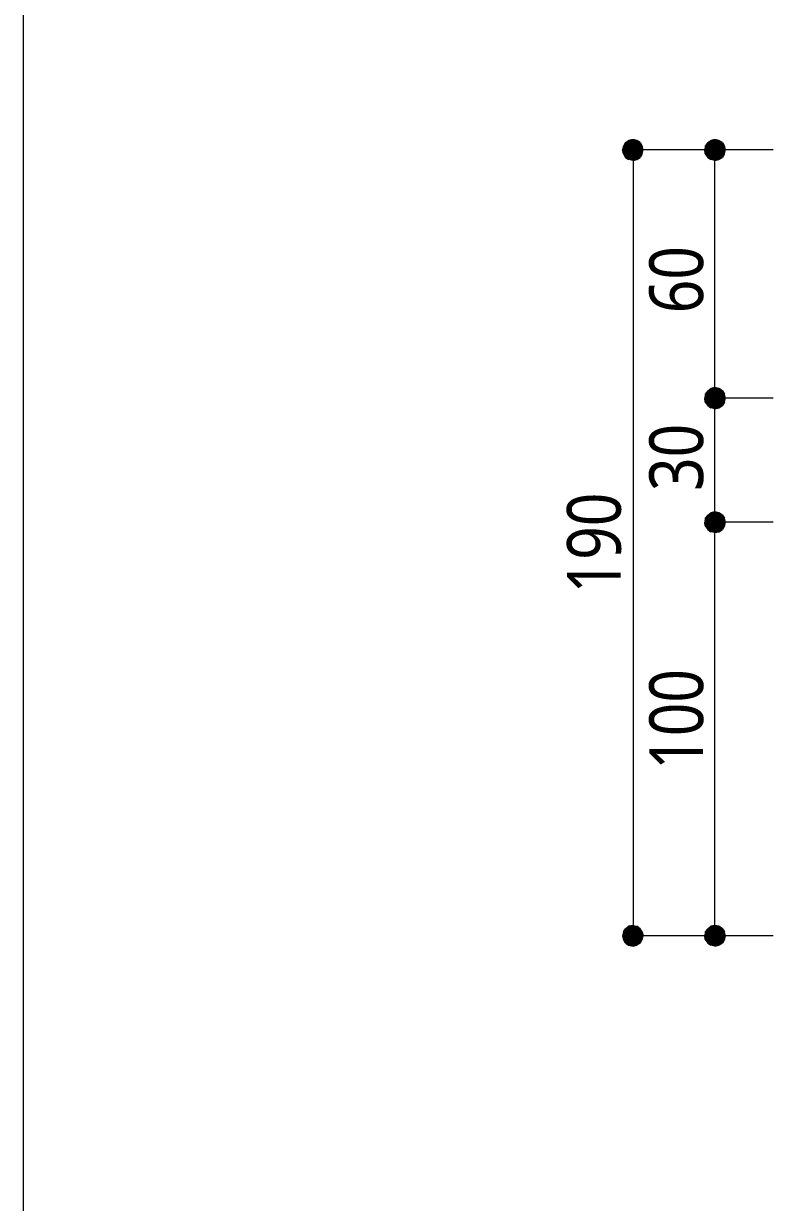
# Model space of a CAD drawing. Header units: millimetres. Extents: x 0 to 420, y 0 to 297.
# Drawn here: x 0.2 to 37.1, y 188.9 to 246 of the extents above; entities that cross this region are included whole.
import ezdxf
from ezdxf.enums import TextEntityAlignment as Align

# ---------------------------------------------------------------- set-up
doc = ezdxf.new("R2010")
doc.units = ezdxf.units.MM
doc.styles.add('kst32b', font='NotoSansJP-Variable.ttf')

msp = doc.modelspace()

# ---------------------------------------------------------------- hatches: boundary and pattern name
h = msp.add_hatch(color=7)
h.paths.add_polyline_path([(29.189, 240.03), (29.146, 239.839), (29.655, 239.839), (29.189, 240.03)])
h.paths.add_polyline_path([(29.146, 239.839), (29.655, 239.839), (29.189, 239.649), (29.146, 239.839)])
h.paths.add_polyline_path([(29.655, 239.839), (29.189, 239.649), (29.295, 239.48), (29.655, 239.839)])
h = msp.add_hatch(color=7)
h.paths.add_polyline_path([(29.655, 240.347), (29.443, 240.305), (29.655, 239.839), (29.655, 240.347)])
h.paths.add_polyline_path([(29.443, 240.305), (29.655, 239.839), (29.295, 240.199), (29.443, 240.305)])
h.paths.add_polyline_path([(29.655, 239.839), (29.295, 240.199), (29.189, 240.03), (29.655, 239.839)])
for points in [[(29.845, 240.305), (29.655, 240.347), (29.655, 239.839), (29.845, 240.305)], [(33.803, 240.305), (33.613, 240.347), (33.613, 239.839), (33.803, 240.305)], [(33.803, 228.304), (33.613, 228.346), (33.613, 227.838), (33.803, 228.304)], [(33.803, 222.292), (33.613, 222.335), (33.613, 221.848), (33.803, 222.292)], [(29.443, 201.38), (29.655, 201.337), (29.655, 201.845), (29.443, 201.38)], [(33.803, 202.311), (33.613, 202.332), (33.613, 201.845), (33.803, 202.311)]]:
    msp.add_hatch(color=7).paths.add_polyline_path(points)
h = msp.add_hatch(color=7)
h.paths.add_polyline_path([(30.141, 239.839), (30.099, 240.03), (29.655, 239.839), (30.141, 239.839)])
h.paths.add_polyline_path([(30.099, 240.03), (29.655, 239.839), (29.993, 240.199), (30.099, 240.03)])
h.paths.add_polyline_path([(29.655, 239.839), (29.993, 240.199), (29.845, 240.305), (29.655, 239.839)])
h = msp.add_hatch(color=7)
h.paths.add_polyline_path([(33.147, 240.03), (33.126, 239.839), (33.613, 239.839), (33.147, 240.03)])
h.paths.add_polyline_path([(33.126, 239.839), (33.613, 239.839), (33.147, 239.649), (33.126, 239.839)])
h.paths.add_polyline_path([(33.613, 239.839), (33.147, 239.649), (33.274, 239.48), (33.613, 239.839)])
h = msp.add_hatch(color=7)
h.paths.add_polyline_path([(33.613, 240.347), (33.422, 240.305), (33.613, 239.839), (33.613, 240.347)])
h.paths.add_polyline_path([(33.422, 240.305), (33.613, 239.839), (33.274, 240.199), (33.422, 240.305)])
h.paths.add_polyline_path([(33.613, 239.839), (33.274, 240.199), (33.147, 240.03), (33.613, 239.839)])
h = msp.add_hatch(color=7)
h.paths.add_polyline_path([(34.121, 239.839), (34.078, 240.03), (33.613, 239.839), (34.121, 239.839)])
h.paths.add_polyline_path([(34.078, 240.03), (33.613, 239.839), (33.973, 240.199), (34.078, 240.03)])
h.paths.add_polyline_path([(33.613, 239.839), (33.973, 240.199), (33.803, 240.305), (33.613, 239.839)])
h = msp.add_hatch(color=7)
h.paths.add_polyline_path([(29.295, 239.48), (29.443, 239.374), (29.655, 239.839), (29.295, 239.48)])
h.paths.add_polyline_path([(29.443, 239.374), (29.655, 239.839), (29.655, 239.331), (29.443, 239.374)])
h.paths.add_polyline_path([(29.655, 239.839), (29.655, 239.331), (29.845, 239.374), (29.655, 239.839)])
h = msp.add_hatch(color=7)
h.paths.add_polyline_path([(29.845, 239.374), (29.993, 239.48), (29.655, 239.839), (29.845, 239.374)])
h.paths.add_polyline_path([(29.993, 239.48), (29.655, 239.839), (30.099, 239.649), (29.993, 239.48)])
h.paths.add_polyline_path([(29.655, 239.839), (30.099, 239.649), (30.141, 239.839), (29.655, 239.839)])
h = msp.add_hatch(color=7)
h.paths.add_polyline_path([(33.274, 239.48), (33.422, 239.374), (33.613, 239.839), (33.274, 239.48)])
h.paths.add_polyline_path([(33.422, 239.374), (33.613, 239.839), (33.613, 239.331), (33.422, 239.374)])
h.paths.add_polyline_path([(33.613, 239.839), (33.613, 239.331), (33.803, 239.374), (33.613, 239.839)])
h = msp.add_hatch(color=7)
h.paths.add_polyline_path([(33.803, 239.374), (33.973, 239.48), (33.613, 239.839), (33.803, 239.374)])
h.paths.add_polyline_path([(33.973, 239.48), (33.613, 239.839), (34.078, 239.649), (33.973, 239.48)])
h.paths.add_polyline_path([(33.613, 239.839), (34.078, 239.649), (34.121, 239.839), (33.613, 239.839)])
h = msp.add_hatch(color=7)
h.paths.add_polyline_path([(33.147, 228.029), (33.126, 227.838), (33.613, 227.838), (33.147, 228.029)])
h.paths.add_polyline_path([(33.126, 227.838), (33.613, 227.838), (33.147, 227.647), (33.126, 227.838)])
h.paths.add_polyline_path([(33.613, 227.838), (33.147, 227.647), (33.274, 227.478), (33.613, 227.838)])
h = msp.add_hatch(color=7)
h.paths.add_polyline_path([(33.613, 228.346), (33.422, 228.304), (33.613, 227.838), (33.613, 228.346)])
h.paths.add_polyline_path([(33.422, 228.304), (33.613, 227.838), (33.274, 228.198), (33.422, 228.304)])
h.paths.add_polyline_path([(33.613, 227.838), (33.274, 228.198), (33.147, 228.029), (33.613, 227.838)])
h = msp.add_hatch(color=7)
h.paths.add_polyline_path([(34.121, 227.838), (34.078, 228.029), (33.613, 227.838), (34.121, 227.838)])
h.paths.add_polyline_path([(34.078, 228.029), (33.613, 227.838), (33.973, 228.198), (34.078, 228.029)])
h.paths.add_polyline_path([(33.613, 227.838), (33.973, 228.198), (33.803, 228.304), (33.613, 227.838)])
h = msp.add_hatch(color=7)
h.paths.add_polyline_path([(33.274, 227.478), (33.422, 227.372), (33.613, 227.838), (33.274, 227.478)])
h.paths.add_polyline_path([(33.422, 227.372), (33.613, 227.838), (33.613, 227.33), (33.422, 227.372)])
h.paths.add_polyline_path([(33.613, 227.838), (33.613, 227.33), (33.803, 227.372), (33.613, 227.838)])
h = msp.add_hatch(color=7)
h.paths.add_polyline_path([(33.803, 227.372), (33.973, 227.478), (33.613, 227.838), (33.803, 227.372)])
h.paths.add_polyline_path([(33.973, 227.478), (33.613, 227.838), (34.078, 227.647), (33.973, 227.478)])
h.paths.add_polyline_path([(33.613, 227.838), (34.078, 227.647), (34.121, 227.838), (33.613, 227.838)])
h = msp.add_hatch(color=7)
h.paths.add_polyline_path([(33.613, 222.335), (33.422, 222.292), (33.613, 221.848), (33.613, 222.335)])
h.paths.add_polyline_path([(33.422, 222.292), (33.613, 221.848), (33.274, 222.187), (33.422, 222.292)])
h.paths.add_polyline_path([(33.613, 221.848), (33.274, 222.187), (33.147, 222.038), (33.613, 221.848)])
h = msp.add_hatch(color=7)
h.paths.add_polyline_path([(33.147, 222.038), (33.126, 221.848), (33.613, 221.848), (33.147, 222.038)])
h.paths.add_polyline_path([(33.126, 221.848), (33.613, 221.848), (33.147, 221.657), (33.126, 221.848)])
h.paths.add_polyline_path([(33.613, 221.848), (33.147, 221.657), (33.274, 221.488), (33.613, 221.848)])
h = msp.add_hatch(color=7)
h.paths.add_polyline_path([(33.274, 221.488), (33.422, 221.382), (33.613, 221.848), (33.274, 221.488)])
h.paths.add_polyline_path([(33.422, 221.382), (33.613, 221.848), (33.613, 221.34), (33.422, 221.382)])
h.paths.add_polyline_path([(33.613, 221.848), (33.613, 221.34), (33.803, 221.382), (33.613, 221.848)])
h = msp.add_hatch(color=7)
h.paths.add_polyline_path([(34.121, 221.848), (34.078, 222.038), (33.613, 221.848), (34.121, 221.848)])
h.paths.add_polyline_path([(34.078, 222.038), (33.613, 221.848), (33.973, 222.187), (34.078, 222.038)])
h.paths.add_polyline_path([(33.613, 221.848), (33.973, 222.187), (33.803, 222.292), (33.613, 221.848)])
h = msp.add_hatch(color=7)
h.paths.add_polyline_path([(33.803, 221.382), (33.973, 221.488), (33.613, 221.848), (33.803, 221.382)])
h.paths.add_polyline_path([(33.973, 221.488), (33.613, 221.848), (34.078, 221.657), (33.973, 221.488)])
h.paths.add_polyline_path([(33.613, 221.848), (34.078, 221.657), (34.121, 221.848), (33.613, 221.848)])
h = msp.add_hatch(color=7)
h.paths.add_polyline_path([(29.443, 202.311), (29.295, 202.184), (29.655, 201.845), (29.443, 202.311)])
h.paths.add_polyline_path([(29.295, 202.184), (29.655, 201.845), (29.189, 202.036), (29.295, 202.184)])
h.paths.add_polyline_path([(29.655, 201.845), (29.189, 202.036), (29.146, 201.845), (29.655, 201.845)])
h = msp.add_hatch(color=7)
h.paths.add_polyline_path([(29.146, 201.845), (29.189, 201.655), (29.655, 201.845), (29.146, 201.845)])
h.paths.add_polyline_path([(29.189, 201.655), (29.655, 201.845), (29.295, 201.486), (29.189, 201.655)])
h.paths.add_polyline_path([(29.655, 201.845), (29.295, 201.486), (29.443, 201.38), (29.655, 201.845)])
h = msp.add_hatch(color=7)
h.paths.add_polyline_path([(29.993, 202.184), (29.845, 202.311), (29.655, 201.845), (29.993, 202.184)])
h.paths.add_polyline_path([(29.845, 202.311), (29.655, 201.845), (29.655, 202.332), (29.845, 202.311)])
h.paths.add_polyline_path([(29.655, 201.845), (29.655, 202.332), (29.443, 202.311), (29.655, 201.845)])
h = msp.add_hatch(color=7)
h.paths.add_polyline_path([(30.099, 201.655), (30.141, 201.845), (29.655, 201.845), (30.099, 201.655)])
h.paths.add_polyline_path([(30.141, 201.845), (29.655, 201.845), (30.099, 202.036), (30.141, 201.845)])
h.paths.add_polyline_path([(29.655, 201.845), (30.099, 202.036), (29.993, 202.184), (29.655, 201.845)])
h = msp.add_hatch(color=7)
h.paths.add_polyline_path([(29.655, 201.337), (29.845, 201.38), (29.655, 201.845), (29.655, 201.337)])
h.paths.add_polyline_path([(29.845, 201.38), (29.655, 201.845), (29.993, 201.486), (29.845, 201.38)])
h.paths.add_polyline_path([(29.655, 201.845), (29.993, 201.486), (30.099, 201.655), (29.655, 201.845)])
h = msp.add_hatch(color=7)
h.paths.add_polyline_path([(33.147, 202.036), (33.126, 201.845), (33.613, 201.845), (33.147, 202.036)])
h.paths.add_polyline_path([(33.126, 201.845), (33.613, 201.845), (33.147, 201.655), (33.126, 201.845)])
h.paths.add_polyline_path([(33.613, 201.845), (33.147, 201.655), (33.274, 201.486), (33.613, 201.845)])
h = msp.add_hatch(color=7)
h.paths.add_polyline_path([(33.613, 202.332), (33.422, 202.311), (33.613, 201.845), (33.613, 202.332)])
h.paths.add_polyline_path([(33.422, 202.311), (33.613, 201.845), (33.274, 202.184), (33.422, 202.311)])
h.paths.add_polyline_path([(33.613, 201.845), (33.274, 202.184), (33.147, 202.036), (33.613, 201.845)])
h = msp.add_hatch(color=7)
h.paths.add_polyline_path([(33.274, 201.486), (33.422, 201.38), (33.613, 201.845), (33.274, 201.486)])
h.paths.add_polyline_path([(33.422, 201.38), (33.613, 201.845), (33.613, 201.337), (33.422, 201.38)])
h.paths.add_polyline_path([(33.613, 201.845), (33.613, 201.337), (33.803, 201.38), (33.613, 201.845)])
h = msp.add_hatch(color=7)
h.paths.add_polyline_path([(34.121, 201.845), (34.078, 202.036), (33.613, 201.845), (34.121, 201.845)])
h.paths.add_polyline_path([(34.078, 202.036), (33.613, 201.845), (33.973, 202.184), (34.078, 202.036)])
h.paths.add_polyline_path([(33.613, 201.845), (33.973, 202.184), (33.803, 202.311), (33.613, 201.845)])
h = msp.add_hatch(color=7)
h.paths.add_polyline_path([(33.803, 201.38), (33.973, 201.486), (33.613, 201.845), (33.803, 201.38)])
h.paths.add_polyline_path([(33.973, 201.486), (33.613, 201.845), (34.078, 201.655), (33.973, 201.486)])
h.paths.add_polyline_path([(33.613, 201.845), (34.078, 201.655), (34.121, 201.845), (33.613, 201.845)])

# ---------------------------------------------------------------- linework, layer by layer
at = {"lineweight": 13}
msp.add_lwpolyline([(0.191, 0), (0.191, 296.968), (420.158, 296.968), (420.158, 0)], close=True, dxfattribs=at)
at = {"lineweight": 0}
for points in [[(29.189, 240.03), (29.146, 239.839), (29.655, 239.839)], [(29.655, 239.839), (29.295, 240.199), (29.189, 240.03)], [(29.443, 240.305), (29.655, 239.839), (29.295, 240.199)], [(29.655, 240.347), (29.443, 240.305), (29.655, 239.839)], [(29.845, 240.305), (29.655, 240.347), (29.655, 239.839)], [(29.655, 239.839), (29.993, 240.199), (29.845, 240.305)], [(30.099, 240.03), (29.655, 239.839), (29.993, 240.199)], [(30.141, 239.839), (30.099, 240.03), (29.655, 239.839)], [(33.147, 240.03), (33.126, 239.839), (33.613, 239.839)], [(33.613, 239.839), (33.274, 240.199), (33.147, 240.03)], [(33.422, 240.305), (33.613, 239.839), (33.274, 240.199)], [(33.613, 240.347), (33.422, 240.305), (33.613, 239.839)], [(33.803, 240.305), (33.613, 240.347), (33.613, 239.839)], [(33.613, 239.839), (33.973, 240.199), (33.803, 240.305)], [(34.078, 240.03), (33.613, 239.839), (33.973, 240.199)], [(34.121, 239.839), (34.078, 240.03), (33.613, 239.839)], [(29.146, 239.839), (29.655, 239.839), (29.189, 239.649)], [(29.655, 239.839), (29.189, 239.649), (29.295, 239.48)], [(29.295, 239.48), (29.443, 239.374), (29.655, 239.839)], [(29.443, 239.374), (29.655, 239.839), (29.655, 239.331)], [(29.655, 239.839), (29.655, 239.331), (29.845, 239.374)], [(29.845, 239.374), (29.993, 239.48), (29.655, 239.839)], [(29.993, 239.48), (29.655, 239.839), (30.099, 239.649)], [(29.655, 239.839), (30.099, 239.649), (30.141, 239.839)], [(33.126, 239.839), (33.613, 239.839), (33.147, 239.649)], [(33.613, 239.839), (33.147, 239.649), (33.274, 239.48)], [(33.274, 239.48), (33.422, 239.374), (33.613, 239.839)], [(33.422, 239.374), (33.613, 239.839), (33.613, 239.331)], [(33.613, 239.839), (33.613, 239.331), (33.803, 239.374)], [(33.803, 239.374), (33.973, 239.48), (33.613, 239.839)], [(33.973, 239.48), (33.613, 239.839), (34.078, 239.649)], [(33.613, 239.839), (34.078, 239.649), (34.121, 239.839)], [(33.147, 228.029), (33.126, 227.838), (33.613, 227.838)], [(33.613, 227.838), (33.274, 228.198), (33.147, 228.029)], [(33.422, 228.304), (33.613, 227.838), (33.274, 228.198)], [(33.613, 228.346), (33.422, 228.304), (33.613, 227.838)], [(33.803, 228.304), (33.613, 228.346), (33.613, 227.838)], [(33.613, 227.838), (33.973, 228.198), (33.803, 228.304)], [(34.078, 228.029), (33.613, 227.838), (33.973, 228.198)], [(34.121, 227.838), (34.078, 228.029), (33.613, 227.838)], [(33.126, 227.838), (33.613, 227.838), (33.147, 227.647)], [(33.613, 227.838), (33.147, 227.647), (33.274, 227.478)], [(33.274, 227.478), (33.422, 227.372), (33.613, 227.838)], [(33.422, 227.372), (33.613, 227.838), (33.613, 227.33)], [(33.613, 227.838), (33.613, 227.33), (33.803, 227.372)], [(33.803, 227.372), (33.973, 227.478), (33.613, 227.838)], [(33.973, 227.478), (33.613, 227.838), (34.078, 227.647)], [(33.613, 227.838), (34.078, 227.647), (34.121, 227.838)], [(33.613, 222.335), (33.422, 222.292), (33.613, 221.848)], [(33.803, 222.292), (33.613, 222.335), (33.613, 221.848)], [(33.147, 222.038), (33.126, 221.848), (33.613, 221.848)], [(33.126, 221.848), (33.613, 221.848), (33.147, 221.657)], [(33.613, 221.848), (33.274, 222.187), (33.147, 222.038)], [(33.613, 221.848), (33.147, 221.657), (33.274, 221.488)], [(33.422, 222.292), (33.613, 221.848), (33.274, 222.187)], [(33.274, 221.488), (33.422, 221.382), (33.613, 221.848)], [(33.422, 221.382), (33.613, 221.848), (33.613, 221.34)], [(33.613, 221.848), (33.973, 222.187), (33.803, 222.292)], [(34.078, 222.038), (33.613, 221.848), (33.973, 222.187)], [(34.121, 221.848), (34.078, 222.038), (33.613, 221.848)], [(33.613, 221.848), (33.613, 221.34), (33.803, 221.382)], [(33.803, 221.382), (33.973, 221.488), (33.613, 221.848)], [(33.973, 221.488), (33.613, 221.848), (34.078, 221.657)], [(33.613, 221.848), (34.078, 221.657), (34.121, 221.848)], [(29.655, 201.845), (29.189, 202.036), (29.146, 201.845)], [(29.146, 201.845), (29.189, 201.655), (29.655, 201.845)], [(29.295, 202.184), (29.655, 201.845), (29.189, 202.036)], [(29.189, 201.655), (29.655, 201.845), (29.295, 201.486)], [(29.443, 202.311), (29.295, 202.184), (29.655, 201.845)], [(29.655, 201.845), (29.295, 201.486), (29.443, 201.38)], [(29.655, 201.845), (29.655, 202.332), (29.443, 202.311)], [(29.443, 201.38), (29.655, 201.337), (29.655, 201.845)], [(29.845, 202.311), (29.655, 201.845), (29.655, 202.332)], [(29.993, 202.184), (29.845, 202.311), (29.655, 201.845)], [(29.655, 201.845), (30.099, 202.036), (29.993, 202.184)], [(30.141, 201.845), (29.655, 201.845), (30.099, 202.036)], [(29.655, 201.337), (29.845, 201.38), (29.655, 201.845)], [(29.845, 201.38), (29.655, 201.845), (29.993, 201.486)], [(29.655, 201.845), (29.993, 201.486), (30.099, 201.655)], [(30.099, 201.655), (30.141, 201.845), (29.655, 201.845)], [(33.147, 202.036), (33.126, 201.845), (33.613, 201.845)], [(33.126, 201.845), (33.613, 201.845), (33.147, 201.655)], [(33.613, 201.845), (33.274, 202.184), (33.147, 202.036)], [(33.613, 201.845), (33.147, 201.655), (33.274, 201.486)], [(33.422, 202.311), (33.613, 201.845), (33.274, 202.184)], [(33.274, 201.486), (33.422, 201.38), (33.613, 201.845)], [(33.613, 202.332), (33.422, 202.311), (33.613, 201.845)], [(33.422, 201.38), (33.613, 201.845), (33.613, 201.337)], [(33.803, 202.311), (33.613, 202.332), (33.613, 201.845)], [(33.613, 201.845), (33.973, 202.184), (33.803, 202.311)], [(34.078, 202.036), (33.613, 201.845), (33.973, 202.184)], [(34.121, 201.845), (34.078, 202.036), (33.613, 201.845)], [(33.613, 201.845), (33.613, 201.337), (33.803, 201.38)], [(33.803, 201.38), (33.973, 201.486), (33.613, 201.845)], [(33.973, 201.486), (33.613, 201.845), (34.078, 201.655)], [(33.613, 201.845), (34.078, 201.655), (34.121, 201.845)]]:
    msp.add_lwpolyline(points, close=True, dxfattribs=at)
at = {"lineweight": 13}
for points in [[(29.655, 239.839), (29.655, 201.845)], [(36.428, 239.839), (29.655, 239.839)], [(33.613, 201.845), (33.613, 221.848), (33.613, 227.838), (33.613, 239.839)], [(36.428, 227.838), (33.613, 227.838)], [(35.835, 227.838), (33.613, 227.838)], [(36.428, 221.848), (33.613, 221.848)], [(36.428, 201.845), (29.655, 201.845)]]:
    msp.add_lwpolyline(points, dxfattribs=at)

# ---------------------------------------------------------------- texts
at = {"style": 'kst32b'}
for s, p, p2 in [('60', (33.041, 231.944), (33.041, 235.193)), ('30', (33.041, 223.351), (33.041, 226.599)), ('190', (29.062, 218.398), (29.062, 223.271)), ('100', (33.041, 209.867), (33.041, 214.74))]:
    msp.add_text(s, height=2.5989, dxfattribs=at).set_placement(p, p2, align=Align.FIT)

doc.saveas('drawing.dxf')
